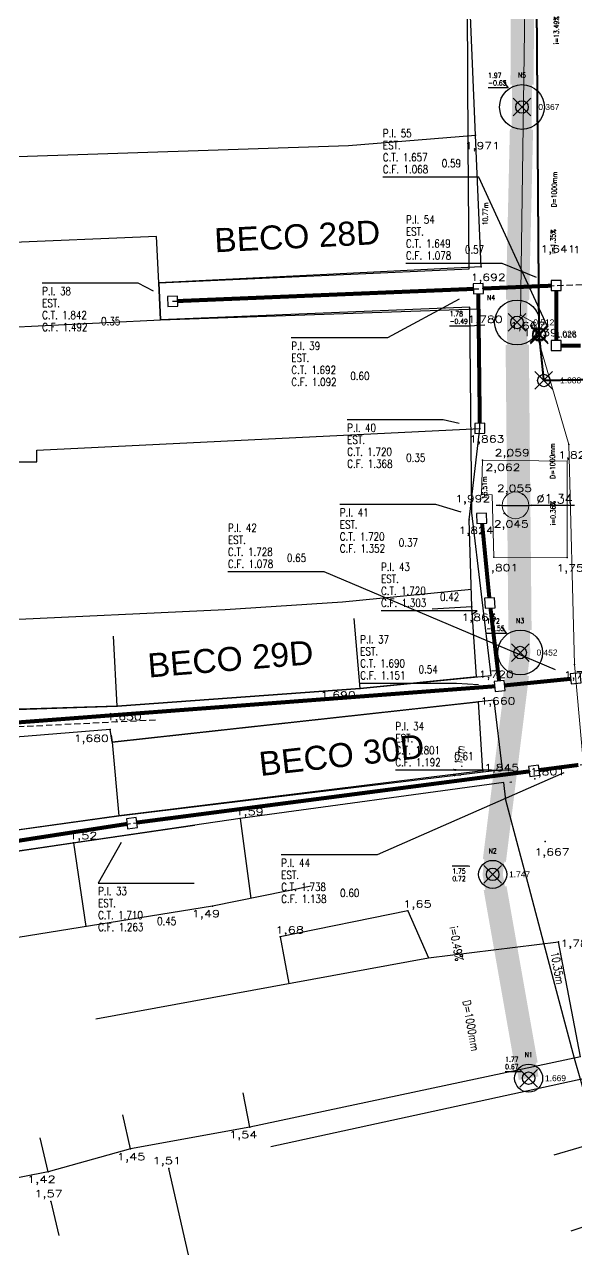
# Model space of a CAD drawing. Extents: x -160 to 364724, y -100 to 7353297.
# Drawn here: x 359249.4 to 359276.9, y 7352373.9 to 7352435.1 of the extents above; entities that cross this region are included whole.
import ezdxf
from ezdxf.enums import TextEntityAlignment as Align

# ---------------------------------------------------------------- set-up
doc = ezdxf.new("R2010")
doc.units = 0
doc.header["$LTSCALE"] = 5
for name, pattern in [('CENTER2', [1.125, 0.75, -0.125, 0.125, -0.125]), ('CONTINUO', [0]), ('DASHDOT2', [12.7, 6.35, -3.175, 0, -3.175]), ('HIDDEN2', [0.1875, 0.125, -0.0625])]:
    doc.linetypes.add(name, pattern=pattern)
for name, color, linetype in [('0-quadras', 6, 'Continuous'), ('LIN - ADUTORA', 2, 'Continuous'), ('LT-COTAS', 7, 'CONTINUO'), ('ortofoto', 7, 'Continuous'), ('P_Eixo', 1, 'CENTER2'), ('PONTOS-AGUA_U', 7, 'Continuous'), ('PONTOS-CAIXAS', 7, 'Continuous'), ('PS_IND_COMPRIMENTO', 7, 'Continuous'), ('PS_IND_DIAMETRO', 7, 'Continuous'), ('PS_IND_INCLINACAO', 7, 'Continuous'), ('PS_PONTOS_IDENTIFICACAO_LIN', 7, 'Continuous'), ('PS_PONTOS_IDENTIFICACAO_TXT', 7, 'Continuous'), ('TUBO_DE_CONCRETO', 2, 'Continuous'), ('TUBO_PVC', 1, 'Continuous'), ('V-NODE', 1, 'Continuous'), ('V-NODE-TEXT', 11, 'Continuous'), ('ZZ-Carimbo Texto', 7, 'Continuous')]:
    doc.layers.add(name, color=color, linetype=linetype)
for name, color, linetype, lineweight in [('LIN - AF', 142, 'Continuous', 5), ('LT-ALINHAMENTO-PREDIAL', 4, 'DASHDOT2', 25), ('LT-BORDA', 1, 'Continuous', 9), ('LT-CAIXA', 2, 'CONTINUO', 9), ('LT-COTA', 1, 'Continuous', 9), ('LT-POÇO', 1, 'Continuous', 9)]:
    doc.layers.add(name, color=color, linetype=linetype, lineweight=lineweight)
doc.styles.add('CARIMBO', font='arial.ttf', dxfattribs={"height": 2})
doc.styles.add('ROMANS', font='ROMANS.shx', dxfattribs={"height": 2})
doc.styles.add('simplex', font='simplex.shx', dxfattribs={"width": 0.8})
doc.styles.get("Standard").update_dxf_attribs({"font": 'arial.ttf'})
doc.styles.add('STYLE1', font='')
doc.styles.get('STYLE1').set_extended_font_data('simplex.shx')
doc.dimstyles.new('RUA  1-250', dxfattribs={"dimtxt": 0.47, "dimasz": 0.15, "dimexe": 0.18, "dimexo": 0.0625, "dimgap": 0.09, "dimtad": 1, "dimzin": 0, "dimdsep": 46, "dimtxsty": 'STYLE1', "dimblk": 'VDDIM_DEFAULT', "dimcen": 0.09, "dimclrd": 1, "dimclre": 1, "dimaunit": 1, "dimadec": 3, "dimazin": 0, "dimtfac": 1, "dimtix": 1, "dimtmove": 0, "dimatfit": 3, "dimfxl": 1, "dimtolj": 1, "dimtzin": 0, "dimarcsym": 0})
picture_1 = doc.add_image_def('image1.tif', size_in_pixel=(14710, 13573))

# ---------------------------------------------------------------- blocks, each defined once
blk = doc.blocks.new('*U151')
at = {"color": 0, "linetype": 'ByBlock', "lineweight": -2, "transparency": 16777216}
for p, q in [((-0.707, -0.707), (0.707, 0.707)), ((-0.707, 0.707), (0.707, -0.707))]:
    blk.add_line(p, q, dxfattribs=at)
blk.add_circle((0, 0), 0.5, dxfattribs=at)
blk = doc.blocks.new('A$C16bf6896')
at = {"layer": 'V-NODE', "xscale": 0.625, "yscale": 0.625, "zscale": 0.625}
for p in [(-14.528, -398.208, -0.717), (-14.777, -408.977, -0.572), (-13.679, -409.547, -0.056), (-13.658, -409.608, -0.058), (-13.44, -411.878, 0.004), (-14.618, -425.483, -0.632), (-15.992, -436.572, 0.663), (-14.196, -446.763, 0.585)]:
    blk.add_blockref('*U151', p, dxfattribs=at)
at = {"layer": 'V-NODE-TEXT', "char_height": 0.3, "attachment_point": 4}
for s, insert in [('0.367', (-13.711, -398.208, -0.717)), ('0.512', (-13.96, -408.977, -0.572)), ('1.028', (-12.862, -409.547, -0.056)), ('1.026', (-12.841, -409.608, -0.058)), ('1.088', (-12.623, -411.878, 0.004)), ('0.452', (-13.801, -425.483, -0.632)), ('1.747', (-15.175, -436.572, 0.663)), ('1.669', (-13.379, -446.763, 0.585))]:
    blk.add_mtext(s, dxfattribs=dict(at, insert=insert))
blk = doc.blocks.new('VDDIM_DEFAULT')
at = {"linetype": 'Continuous'}
blk.add_hatch(color=0, dxfattribs=at).paths.add_polyline_path([(0, 0), (-1, -0.1665), (-1, 0.1665)], flags=0)
at = {"color": 0, "linetype": 'Continuous'}
blk.add_lwpolyline([(0, 0), (-1, -0.1665), (-1, 0.1665), (0, 0)], dxfattribs=at)
blk = doc.blocks.new('*D160')
at = {"layer": 'Defpoints', "color": 0, "transparency": 16777216}
for p in [(359273.238, 7352411.101, 2.05), (359274.574, 7352411.101, 2.05)]:
    blk.add_point(p, dxfattribs=at)
at = {"layer": 'LT-COTA', "color": 1, "lineweight": -2, "transparency": 16777216}
for p, q in [((359273.088, 7352411.101), (359272.938, 7352411.101)), ((359273.238, 7352411.101), (359274.574, 7352411.101)), ((359276.845, 7352411.101), (359274.724, 7352411.101))]:
    blk.add_line(p, q, dxfattribs=at)
at = {"layer": 'LT-COTA', "color": 1, "lineweight": -2, "transparency": 16777216, "xscale": 0.15, "yscale": 0.15, "zscale": 0.15}
blk.add_blockref('VDDIM_DEFAULT', (359273.238, 7352411.101), dxfattribs=at)
at = {"layer": 'LT-COTA', "color": 1, "lineweight": -2, "transparency": 16777216, "xscale": 0.15, "yscale": 0.15, "zscale": 0.15, "rotation": 180}
blk.add_blockref('VDDIM_DEFAULT', (359274.574, 7352411.101), dxfattribs=at)
at = {"layer": 'LT-COTA', "color": 0, "transparency": 16777216, "insert": (359275.859, 7352411.426), "char_height": 0.47, "attachment_point": 5, "style": 'STYLE1'}
blk.add_mtext('\\A1;∅1.34', dxfattribs=at)
blk = doc.blocks.new('*U393', base_point=(550.698, 290.358))
blk.add_circle((550.698, 290.358), 0.14)
blk = doc.blocks.new('*U394', base_point=(550.698, 290.358))
blk.add_circle((550.698, 290.358), 0.14)
blk = doc.blocks.new('*U402', base_point=(359203.107, 7352369.329))
at = {"linetype": 'Continuous'}
blk.add_lwpolyline([(359202.857, 7352369.079), (359203.357, 7352369.079), (359203.357, 7352369.579), (359202.857, 7352369.579)], close=True, dxfattribs=at)
blk = doc.blocks.new('*U403', base_point=(359212.578, 7352360.894))
at = {"linetype": 'Continuous'}
blk.add_lwpolyline([(359212.328, 7352360.644), (359212.828, 7352360.644), (359212.828, 7352361.144), (359212.328, 7352361.144)], close=True, dxfattribs=at)
blk = doc.blocks.new('*U406', base_point=(359260.785, 7352392.368))
at = {"linetype": 'Continuous'}
blk.add_lwpolyline([(359260.535, 7352392.118), (359261.035, 7352392.118), (359261.035, 7352392.618), (359260.535, 7352392.618)], close=True, dxfattribs=at)
blk = doc.blocks.new('*U407', base_point=(359245.917, 7352395.537))
at = {"linetype": 'Continuous'}
blk.add_lwpolyline([(359245.667, 7352395.287), (359246.167, 7352395.287), (359246.167, 7352395.787), (359245.667, 7352395.787)], close=True, dxfattribs=at)
blk = doc.blocks.new('*U408', base_point=(359245.917, 7352395.537))
at = {"linetype": 'Continuous'}
blk.add_lwpolyline([(359245.667, 7352395.287), (359246.167, 7352395.287), (359246.167, 7352395.787), (359245.667, 7352395.787)], close=True, dxfattribs=at)
blk = doc.blocks.new('*U409', base_point=(359252.015, 7352388.229))
at = {"linetype": 'Continuous'}
blk.add_lwpolyline([(359251.765, 7352387.979), (359252.265, 7352387.979), (359252.265, 7352388.479), (359251.765, 7352388.479)], close=True, dxfattribs=at)
blk = doc.blocks.new('*U410', base_point=(359246.071, 7352384.183))
at = {"linetype": 'Continuous'}
blk.add_lwpolyline([(359245.821, 7352383.933), (359246.321, 7352383.933), (359246.321, 7352384.433), (359245.821, 7352384.433)], close=True, dxfattribs=at)
blk = doc.blocks.new('*U411', base_point=(359262.9186, 7352395.8705))
at = {"linetype": 'Continuous'}
blk.add_lwpolyline([(359262.6686, 7352395.6205), (359263.1686, 7352395.6205), (359263.1686, 7352396.1205), (359262.6686, 7352396.1205)], close=True, dxfattribs=at)
blk = doc.blocks.new('*U412', base_point=(359261.898, 7352384.797))
at = {"linetype": 'Continuous'}
blk.add_lwpolyline([(359261.648, 7352384.547), (359262.148, 7352384.547), (359262.148, 7352385.047), (359261.648, 7352385.047)], close=True, dxfattribs=at)
blk = doc.blocks.new('*U422', base_point=(359261.529, 7352403.82))
at = {"linetype": 'Continuous'}
blk.add_lwpolyline([(359261.279, 7352403.57), (359261.779, 7352403.57), (359261.779, 7352404.07), (359261.279, 7352404.07)], close=True, dxfattribs=at)
blk = doc.blocks.new('*U423', base_point=(359268.61, 7352412.821))
at = {"linetype": 'Continuous'}
blk.add_lwpolyline([(359268.36, 7352412.571), (359268.86, 7352412.571), (359268.86, 7352413.071), (359268.36, 7352413.071)], close=True, dxfattribs=at)
blk = doc.blocks.new('SIMB_PONTO')
at = {"color": 0}
blk.add_point((0, 0), dxfattribs=at)
for tag in ['COTA', 'PONTO', 'DESC']:
    blk.add_attdef(tag, (0, 0), '', height=1)
blk = doc.blocks.new('*U673', base_point=(550.6981, 290.3575))
blk.add_circle((550.6981, 290.3575), 0.14)
blk = doc.blocks.new('*U674', base_point=(550.6981, 290.3575))
blk.add_circle((550.6981, 290.3575), 0.14)
blk = doc.blocks.new('*U675', base_point=(550.6981, 290.3575))
blk.add_circle((550.6981, 290.3575), 0.14)

msp = doc.modelspace()

# ---------------------------------------------------------------- linework, layer by layer
at = {"layer": 'LIN - ADUTORA', "const_width": 1}
msp.add_lwpolyline([(359274.561, 7352382.46), (359272.765, 7352392.651), (359274.139, 7352403.74), (359273.98, 7352420.246), (359274.229, 7352431.015), (359274.27, 7352441.506), (359274.294, 7352451.051), (359274.103, 7352464.828), (359273.965, 7352480.945), (359274.102, 7352492.707), (359273.688, 7352509.569), (359273.849, 7352525.805), (359273.754, 7352541.797)], dxfattribs=at)
at = {"layer": 'LIN - AF', "const_width": 0.1, "flags": 128}
msp.add_lwpolyline([(359293.398, 7352357.593), (359289.832, 7352364.823), (359288.007, 7352369.095), (359283.906, 7352381.383), (359281.553, 7352389.751), (359281.011, 7352394.252), (359281.01, 7352404.386), (359280.233, 7352417.472), (359277.444, 7352417.381), (359275.317, 7352417.345), (359275.078, 7352419.676), (359274.936, 7352439.766), (359275.234, 7352449.178), (359274.759, 7352464.424), (359274.845, 7352470.171), (359274.46, 7352491.84), (359274.542, 7352509.856), (359274.412, 7352526.041), (359274.715, 7352531.296), (359274.493, 7352542.923)], dxfattribs=at)
at = {"layer": 'LT-ALINHAMENTO-PREDIAL', "color": 8, "ltscale": 3, "flags": 128}
msp.add_lwpolyline([(359208.949, 7352435.995), (359208.881, 7352428.001), (359222.553, 7352427.954), (359247.303, 7352428.486), (359265.558, 7352429.095), (359271.901, 7352429.608)], dxfattribs=at)
at = {"layer": 'LT-ALINHAMENTO-PREDIAL', "color": 8, "flags": 128}
for points, elevation in [([(359272.191, 7352423.03), (359271.901, 7352429.608), (359271.638, 7352435.952)], 1.692), ([(359271.588, 7352410.38), (359272.125, 7352414.95), (359272.035, 7352420.933)], 1.72), ([(359271.953, 7352402.523), (359271.732, 7352406.035), (359271.588, 7352410.38)], 1.72), ([(359271.732, 7352406.035), (359269.736, 7352405.908)], 1.72), ([(359272.28, 7352397.826), (359272.061, 7352401.274)], 1.845), ([(359277.158, 7352383.521), (359276.058, 7352389.271)], 1.783), ([(359278.349, 7352379.366), (359275.825, 7352378.614)], 1.712), ([(359279.609, 7352375.8), (359276.662, 7352374.813)], 1.712)]:
    msp.add_lwpolyline(points, dxfattribs=dict(at, elevation=elevation))
at = {"layer": 'LT-ALINHAMENTO-PREDIAL', "color": 8, "ltscale": 3, "flags": 128}
for points, elevation in [([(359256.089, 7352422.227), (359255.973, 7352424.55), (359229.524, 7352423.417), (359229.535, 7352419.074), (359256.181, 7352420.369)], 1.692), ([(359272.191, 7352423.03), (359256.089, 7352422.227), (359256.181, 7352420.369), (359272.035, 7352420.933)], 1.692), ([(359221.496, 7352408.836), (359221.22, 7352412.36), (359236.755, 7352413.276), (359250, 7352413.276), (359250, 7352413.866), (359272.125, 7352414.95)], 1.72), ([(359271.704, 7352406.886), (359265.27, 7352406.252), (359259.412, 7352405.879), (359241.157, 7352405.023), (359228.547, 7352404.596), (359214.508, 7352404.289), (359213.762, 7352408.824), (359229.231, 7352408.848), (359244.054, 7352409.339), (359257.923, 7352409.799), (359271.588, 7352410.38)], 1.72)]:
    msp.add_lwpolyline(points, dxfattribs=dict(at, elevation=elevation))
at = {"layer": 'LT-ALINHAMENTO-PREDIAL', "color": 8, "flags": 128}
for points in [[(359266.15, 7352401.951), (359265.841, 7352405.437)], [(359254.011, 7352401.065), (359253.827, 7352404.56)], [(359271.953, 7352402.523), (359266.15, 7352401.951), (359254.011, 7352401.065), (359247.969, 7352400.869), (359240.168, 7352400.456), (359239.46, 7352399.464), (359232.089, 7352398.703), (359232.18, 7352397.501), (359241.556, 7352398.907), (359253.662, 7352399.894), (359253.764, 7352399.26), (359272.061, 7352401.274)], [(359253.764, 7352399.26), (359254.093, 7352395.576)], [(359272.28, 7352397.826), (359254.093, 7352395.576), (359241.816, 7352393.872), (359232.49, 7352392.661), (359232.526, 7352392.098), (359220.468, 7352390.419), (359218.546, 7352390.164), (359218.625, 7352389.33), (359220.406, 7352389.351), (359226.734, 7352390.282), (359241.487, 7352392.572), (359246.422, 7352393.434), (359251.84, 7352394.226), (359260.149, 7352395.439), (359274.731, 7352397.417), (359275.257, 7352394.399), (359258.781, 7352391.061), (359228.58, 7352386.195), (359228.736, 7352385.339), (359246.604, 7352387.774), (359247.415, 7352384.411), (359269.563, 7352388.471), (359276.058, 7352389.271)], [(359260.149, 7352395.439), (359260.69, 7352391.448)], [(359251.84, 7352394.226), (359252.451, 7352390.041)], [(359268.53, 7352390.825), (359262.153, 7352389.521)], [(359268.53, 7352390.825), (359269.563, 7352388.471)], [(359262.153, 7352389.521), (359262.58, 7352387.191)], [(359277.158, 7352383.521), (359260.643, 7352380.018), (359254.683, 7352378.924), (359250.565, 7352377.783), (359241.377, 7352375.934), (359238.91, 7352375.539), (359239.277, 7352374.037), (359240.739, 7352374.334), (359250.694, 7352376.292), (359256.596, 7352377.942), (359277.361, 7352382.468)], [(359260.643, 7352380.018), (359260.3, 7352381.734)], [(359254.683, 7352378.924), (359254.291, 7352380.629)], [(359250.565, 7352377.783), (359250.159, 7352379.485)], [(359258.896, 7352367.864), (359256.596, 7352377.942)], [(359250.694, 7352376.292), (359251.099, 7352374.589)]]:
    msp.add_lwpolyline(points, dxfattribs=at)
at = {"layer": 'LT-BORDA', "elevation": 1.964, "flags": 128}
msp.add_lwpolyline([(359273.89, 7352568.26), (359274.32, 7352510.876), (359274.399, 7352495.413), (359274.228, 7352470.418), (359274.509, 7352468.517), (359274.567, 7352450.223), (359274.162, 7352420.617), (359274.79, 7352420.254), (359276.565, 7352414.148), (359276.843, 7352403.141), (359278.301, 7352386.995), (359281.545, 7352373.652), (359288.227, 7352358.886), (359289.317, 7352358.112), (359293.9, 7352348.467)], dxfattribs=at)
at = {"layer": 'LT-CAIXA', "elevation": 1.758, "flags": 128}
msp.add_lwpolyline([(359276.479, 7352408.498), (359272.817, 7352408.507), (359272.744, 7352411.633), (359272.211, 7352411.65), (359272.26, 7352413.365), (359276.481, 7352413.315), (359276.479, 7352408.498)], dxfattribs=at)
at = {"layer": 'LT-POÇO'}
msp.add_circle((359273.906, 7352411.101, 2.05), 0.668, dxfattribs=at)
msp.add_circle((359273.906, 7352411.101, 2.05), 0.668, dxfattribs=at)
at = {"layer": 'P_Eixo', "color": 1, "linetype": 'HIDDEN2', "ltscale": 0.5}
for p, q in [((359256.782, 7352421.304), (359277.604, 7352422.161)), ((359241.096, 7352399.644), (359255.919, 7352400.379)), ((359232.584, 7352391.65), (359254.364, 7352395.149))]:
    msp.add_line(p, q, dxfattribs=at)
at = {"layer": 'PS_PONTOS_IDENTIFICACAO_LIN', "linetype": 'Continuous'}
for points in [[(359273.279, 7352432.327), (359273.538, 7352431.97), (359272.538, 7352431.97)], [(359274.948, 7352422.493), (359273.234, 7352423.187), (359268.434, 7352423.187)], [(359255.819, 7352421.814), (359255.066, 7352422.213), (359250.266, 7352422.213)], [(359271.098, 7352421.417), (359267.509, 7352419.468), (359262.709, 7352419.468)], [(359272.366, 7352420.114), (359271.613, 7352420.053), (359270.613, 7352420.053)], [(359271.096, 7352415.192), (359270.3, 7352415.379), (359265.5, 7352415.379)], [(359271.193, 7352410.76), (359269.93, 7352411.14), (359265.13, 7352411.14)], [(359271.701, 7352405.644), (359271.988, 7352405.823), (359267.188, 7352405.823)], [(359273.189, 7352405.052), (359273.448, 7352404.695), (359272.448, 7352404.695)], [(359272.063, 7352402.135), (359270.95, 7352402.201), (359266.15, 7352402.201)], [(359254.205, 7352394.242), (359253.06, 7352392.214), (359257.86, 7352392.214)], [(359271.629, 7352393.037), (359271.55, 7352393.063), (359270.75, 7352393.063)], [(359274.185, 7352382.79), (359274.191, 7352382.785), (359273.391, 7352382.785)]]:
    msp.add_lwpolyline(points, dxfattribs=at)
at = {"layer": 'TUBO_DE_CONCRETO', "const_width": 1.16}
for points in [[(359274.233, 7352432.135), (359274.266, 7352440.386)], [(359274.006, 7352421.365), (359274.203, 7352429.896)], [(359274.128, 7352404.86), (359273.991, 7352419.126)], [(359272.851, 7352393.345), (359274.001, 7352402.63)], [(359274.44, 7352383.149), (359272.886, 7352391.962)]]:
    msp.add_lwpolyline(points, dxfattribs=at)
at = {"layer": 'TUBO_PVC', "const_width": 0.2}
for points in [[(359257.032, 7352421.314), (359271.796, 7352421.922)], [(359272.122, 7352415.2), (359272.048, 7352421.682)], [(359272.295, 7352421.942), (359275.69, 7352422.082)], [(359275.94, 7352421.842), (359275.94, 7352419.342)], [(359276.19, 7352419.092), (359277.155, 7352419.092)], [(359272.235, 7352410.204), (359272.6, 7352406.468)], [(359272.654, 7352405.969), (359273.085, 7352402.322)], [(359273.363, 7352402.098), (359276.656, 7352402.428)], [(359275.086, 7352397.864), (359277.045, 7352398.121)], [(359219.218, 7352389.701), (359254.504, 7352395.173)]]:
    msp.add_lwpolyline(points, dxfattribs=at)

# ---------------------------------------------------------------- block references
at = {"layer": 'LT-COTAS'}
ref = msp.add_blockref('SIMB_PONTO', (359271.901, 7352429.608, 1.971), dxfattribs=at)
ref.add_attrib('COTA', '1,971', dxfattribs={"layer": '0', "color": 8, "height": 0.35, "style": 'simplex', "width": 1.478873, "flags": 8}).set_placement((359271.376, 7352428.908), (359273.126, 7352428.908), align=Align.FIT)
for p in [(359271.901, 7352429.608, 1.971), (359275.675, 7352424.439, 1.641), (359272.191, 7352423.03, 1.692), (359272.035, 7352420.933, 1.78), (359274.162, 7352420.617, 1.667), (359274.79, 7352420.254, 1.639), (359272.125, 7352414.95, 1.863), (359276.565, 7352414.148, 1.82), (359272.26, 7352413.365, 2.062), (359273.53, 7352413.539, 2.059), (359272.211, 7352411.65, 1.992), (359274.26, 7352411.668, 2.055), (359273.345, 7352410.694, 2.045), (359271.588, 7352410.38, 1.824), (359272.817, 7352408.507, 1.801), (359276.479, 7352408.498, 1.758), (359271.732, 7352406.035, 1.863), (359276.843, 7352403.141, 1.728), (359271.953, 7352402.523, 1.72), (359266.15, 7352401.951), (359254.011, 7352401.065), (359272.061, 7352401.274, 1.66), (359253.662, 7352399.894), (359272.28, 7352397.826, 1.845), (359274.865, 7352397.427, 1.801), (359260.149, 7352395.439), (359251.84, 7352394.226), (359275.381, 7352394.299, 1.667), (359258.781, 7352391.061), (359268.53, 7352390.825), (359262.153, 7352389.521), (359276.058, 7352389.271, 1.78), (359260.643, 7352380.018), (359254.683, 7352378.924), (359250.565, 7352377.783), (359256.596, 7352377.942), (359250.694, 7352376.292)]:
    msp.add_blockref('SIMB_PONTO', p, dxfattribs=at)
ref = msp.add_blockref('SIMB_PONTO', (359275.675, 7352424.439, 1.641), dxfattribs=at)
ref.add_attrib('COTA', '1,641', dxfattribs={"layer": '0', "color": 8, "height": 0.35, "style": 'simplex', "width": 1.478873, "flags": 8}).set_placement((359275.15, 7352423.739), (359276.9, 7352423.739), align=Align.FIT)
ref = msp.add_blockref('SIMB_PONTO', (359277.298, 7352424.413, 1.681), dxfattribs=at)
ref.add_attrib('COTA', '1,681', dxfattribs={"layer": '0', "color": 8, "height": 0.35, "style": 'simplex', "width": 1.478873, "flags": 8}).set_placement((359276.773, 7352423.713), (359278.523, 7352423.713), align=Align.FIT)
ref = msp.add_blockref('SIMB_PONTO', (359272.191, 7352423.03, 1.692), dxfattribs=at)
ref.add_attrib('COTA', '1,692', dxfattribs={"layer": '0', "color": 8, "height": 0.35, "style": 'simplex', "width": 1.3125, "flags": 8}).set_placement((359271.666, 7352422.33), (359273.416, 7352422.33), align=Align.FIT)
ref = msp.add_blockref('SIMB_PONTO', (359272.035, 7352420.933, 1.78), dxfattribs=at)
ref.add_attrib('COTA', '1,780', dxfattribs={"layer": '0', "color": 8, "height": 0.35, "style": 'simplex', "width": 1.3125, "flags": 8}).set_placement((359271.51, 7352420.233), (359273.26, 7352420.233), align=Align.FIT)
ref = msp.add_blockref('SIMB_PONTO', (359274.162, 7352420.617, 1.667), dxfattribs=at)
ref.add_attrib('COTA', '1,667', dxfattribs={"layer": '0', "color": 8, "height": 0.35, "style": 'simplex', "width": 1.3125, "flags": 8}).set_placement((359273.637, 7352419.917), (359275.387, 7352419.917), align=Align.FIT)
ref = msp.add_blockref('SIMB_PONTO', (359274.79, 7352420.254, 1.639), dxfattribs=at)
ref.add_attrib('COTA', '1,639', dxfattribs={"layer": '0', "color": 8, "height": 0.35, "style": 'simplex', "width": 1.329114, "flags": 8}).set_placement((359274.265, 7352419.554), (359276.015, 7352419.554), align=Align.FIT)
ref = msp.add_blockref('SIMB_PONTO', (359272.125, 7352414.95, 1.863), dxfattribs=at)
ref.add_attrib('COTA', '1,863', dxfattribs={"layer": '0', "color": 8, "height": 0.35, "style": 'simplex', "width": 1.3125, "flags": 8}).set_placement((359271.6, 7352414.25), (359273.35, 7352414.25), align=Align.FIT)
ref = msp.add_blockref('SIMB_PONTO', (359273.53, 7352413.539, 2.059), dxfattribs=at)
ref.add_attrib('COTA', '2,059', dxfattribs={"layer": '0', "color": 8, "height": 0.35, "style": 'simplex', "width": 1.26506, "flags": 8}).set_placement((359272.868, 7352413.565), (359274.618, 7352413.565), align=Align.FIT)
ref = msp.add_blockref('SIMB_PONTO', (359276.565, 7352414.148, 1.82), dxfattribs=at)
ref.add_attrib('COTA', '1,820', dxfattribs={"layer": '0', "color": 8, "height": 0.35, "style": 'simplex', "width": 1.3125, "flags": 8}).set_placement((359276.04, 7352413.448), (359277.79, 7352413.448), align=Align.FIT)
ref = msp.add_blockref('SIMB_PONTO', (359272.26, 7352413.365, 2.062), dxfattribs=at)
ref.add_attrib('COTA', '2,062', dxfattribs={"layer": '0', "color": 8, "height": 0.35, "style": 'simplex', "width": 1.25, "flags": 8}).set_placement((359272.404, 7352412.829, 1.758), (359274.154, 7352412.829, 1.758), align=Align.FIT)
ref = msp.add_blockref('SIMB_PONTO', (359274.26, 7352411.668, 2.055), dxfattribs=at)
ref.add_attrib('COTA', '2,055', dxfattribs={"layer": '0', "color": 8, "height": 0.35, "style": 'simplex', "width": 1.25, "flags": 8}).set_placement((359272.978, 7352411.769), (359274.728, 7352411.769), align=Align.FIT)
ref = msp.add_blockref('SIMB_PONTO', (359272.211, 7352411.65, 1.992), dxfattribs=at)
ref.add_attrib('COTA', '1,992', dxfattribs={"layer": '0', "color": 8, "height": 0.35, "style": 'simplex', "width": 1.3125, "flags": 8}).set_placement((359270.896, 7352411.256), (359272.646, 7352411.256), align=Align.FIT)
ref = msp.add_blockref('SIMB_PONTO', (359273.345, 7352410.694, 2.045), dxfattribs=at)
ref.add_attrib('COTA', '2,045', dxfattribs={"layer": '0', "color": 8, "height": 0.35, "style": 'simplex', "width": 1.25, "flags": 8}).set_placement((359272.82, 7352409.994), (359274.57, 7352409.994), align=Align.FIT)
ref = msp.add_blockref('SIMB_PONTO', (359271.588, 7352410.38, 1.824), dxfattribs=at)
ref.add_attrib('COTA', '1,824', dxfattribs={"layer": '0', "color": 8, "height": 0.35, "style": 'simplex', "width": 1.296296, "flags": 8}).set_placement((359271.063, 7352409.68), (359272.813, 7352409.68), align=Align.FIT)
ref = msp.add_blockref('SIMB_PONTO', (359272.817, 7352408.507, 1.801), dxfattribs=at)
ref.add_attrib('COTA', '1,801', dxfattribs={"layer": '0', "color": 8, "height": 0.35, "style": 'simplex', "width": 1.478873, "flags": 8}).set_placement((359272.292, 7352407.807), (359274.042, 7352407.807), align=Align.FIT)
ref = msp.add_blockref('SIMB_PONTO', (359276.479, 7352408.498, 1.758), dxfattribs=at)
ref.add_attrib('COTA', '1,758', dxfattribs={"layer": '0', "color": 8, "height": 0.35, "style": 'simplex', "width": 1.3125, "flags": 8}).set_placement((359275.954, 7352407.798), (359277.704, 7352407.798), align=Align.FIT)
ref = msp.add_blockref('SIMB_PONTO', (359271.732, 7352406.035, 1.863), dxfattribs=at)
ref.add_attrib('COTA', '1,863', dxfattribs={"layer": '0', "color": 8, "height": 0.35, "style": 'simplex', "width": 1.3125, "flags": 8}).set_placement((359271.207, 7352405.335), (359272.957, 7352405.335), align=Align.FIT)
ref = msp.add_blockref('SIMB_PONTO', (359271.953, 7352402.523, 1.72), dxfattribs=at)
ref.add_attrib('COTA', '1,720', dxfattribs={"layer": '0', "color": 8, "height": 0.35, "style": 'simplex', "width": 1.3125, "flags": 8}).set_placement((359272.067, 7352402.481), (359273.817, 7352402.481), align=Align.FIT)
ref = msp.add_blockref('SIMB_PONTO', (359276.843, 7352403.141, 1.728), dxfattribs=at)
ref.add_attrib('COTA', '1,728', dxfattribs={"layer": '0', "color": 8, "height": 0.35, "style": 'simplex', "width": 1.3125, "flags": 8}).set_placement((359276.318, 7352402.441), (359278.068, 7352402.441), align=Align.FIT)
ref = msp.add_blockref('SIMB_PONTO', (359272.061, 7352401.274, 1.66), dxfattribs=at)
ref.add_attrib('COTA', '1,660', dxfattribs={"layer": '0', "color": 8, "height": 0.35, "style": 'simplex', "width": 1.3125, "flags": 8}).set_placement((359272.15, 7352401.149), (359273.9, 7352401.149), align=Align.FIT)
ref = msp.add_blockref('SIMB_PONTO', (359254.011, 7352401.065), dxfattribs=at)
ref.add_attrib('COTA', '1,650', dxfattribs={"layer": '0', "color": 8, "height": 0.35, "style": 'simplex', "width": 1.3125, "flags": 8}).set_placement((359253.486, 7352400.365, -1.728), (359255.236, 7352400.365, -1.728), align=Align.FIT)
ref = msp.add_blockref('SIMB_PONTO', (359253.662, 7352399.894), dxfattribs=at)
ref.add_attrib('COTA', '1,680', dxfattribs={"layer": '0', "color": 8, "height": 0.35, "style": 'simplex', "width": 1.3125, "flags": 8}).set_placement((359251.844, 7352399.275, -1.728), (359253.594, 7352399.275, -1.728), align=Align.FIT)
ref = msp.add_blockref('SIMB_PONTO', (359272.28, 7352397.826, 1.845), dxfattribs=at)
ref.add_attrib('COTA', '1,845', dxfattribs={"layer": '0', "color": 8, "height": 0.35, "style": 'simplex', "width": 1.3125, "flags": 8}).set_placement((359272.336, 7352397.81), (359274.086, 7352397.81), align=Align.FIT)
ref = msp.add_blockref('SIMB_PONTO', (359274.865, 7352397.427, 1.801), dxfattribs=at)
ref.add_attrib('COTA', '1,801', dxfattribs={"layer": '0', "color": 8, "height": 0.35, "style": 'simplex', "width": 1.478873, "flags": 8}).set_placement((359274.629, 7352397.605), (359276.379, 7352397.605), align=Align.FIT)
ref = msp.add_blockref('SIMB_PONTO', (359260.149, 7352395.439), dxfattribs=at)
ref.add_attrib('COTA', '1,59 ', dxfattribs={"layer": '0', "color": 8, "height": 0.35, "style": 'simplex', "width": 1.235294, "flags": 8}).set_placement((359259.913, 7352395.617, -1.801), (359261.663, 7352395.617, -1.801), align=Align.FIT)
ref = msp.add_blockref('SIMB_PONTO', (359251.84, 7352394.226), dxfattribs=at)
ref.add_attrib('COTA', '1,52 ', dxfattribs={"layer": '0', "color": 8, "height": 0.35, "style": 'simplex', "width": 1.235294, "flags": 8}).set_placement((359251.604, 7352394.404, -1.801), (359253.354, 7352394.404, -1.801), align=Align.FIT)
ref = msp.add_blockref('SIMB_PONTO', (359275.381, 7352394.299, 1.667), dxfattribs=at)
ref.add_attrib('COTA', '1,667', dxfattribs={"layer": '0', "color": 8, "height": 0.35, "style": 'simplex', "width": 1.3125, "flags": 8}).set_placement((359274.856, 7352393.599), (359276.606, 7352393.599), align=Align.FIT)
ref = msp.add_blockref('SIMB_PONTO', (359268.53, 7352390.825), dxfattribs=at)
ref.add_attrib('COTA', '1,65 ', dxfattribs={"layer": '0', "color": 8, "height": 0.35, "style": 'simplex', "width": 1.235294, "flags": 8}).set_placement((359268.294, 7352391.003, -1.801), (359270.044, 7352391.003, -1.801), align=Align.FIT)
ref = msp.add_blockref('SIMB_PONTO', (359258.781, 7352391.061), dxfattribs=at)
ref.add_attrib('COTA', '1,49 ', dxfattribs={"layer": '0', "color": 8, "height": 0.35, "style": 'simplex', "width": 1.235294, "flags": 8}).set_placement((359257.731, 7352390.51, 1.69), (359259.481, 7352390.51, 1.69), align=Align.FIT)
ref = msp.add_blockref('SIMB_PONTO', (359262.153, 7352389.521), dxfattribs=at)
ref.add_attrib('COTA', '1,68 ', dxfattribs={"layer": '0', "color": 8, "height": 0.35, "style": 'simplex', "width": 1.235294, "flags": 8}).set_placement((359261.917, 7352389.699, -1.801), (359263.667, 7352389.699, -1.801), align=Align.FIT)
ref = msp.add_blockref('SIMB_PONTO', (359276.058, 7352389.271, 1.78), dxfattribs=at)
ref.add_attrib('COTA', '1,780', dxfattribs={"layer": '0', "color": 8, "height": 0.35, "style": 'simplex', "width": 1.3125, "flags": 8}).set_placement((359276.155, 7352389.035), (359277.905, 7352389.035), align=Align.FIT)
ref = msp.add_blockref('SIMB_PONTO', (359260.643, 7352380.018), dxfattribs=at)
ref.add_attrib('COTA', '1,54 ', dxfattribs={"layer": '0', "color": 8, "height": 0.35, "style": 'simplex', "width": 1.235294, "flags": 8}).set_placement((359259.593, 7352379.467, 1.69), (359261.343, 7352379.467, 1.69), align=Align.FIT)
ref = msp.add_blockref('SIMB_PONTO', (359254.683, 7352378.924), dxfattribs=at)
ref.add_attrib('COTA', '1,45 ', dxfattribs={"layer": '0', "color": 8, "height": 0.35, "style": 'simplex', "width": 1.235294, "flags": 8}).set_placement((359253.995, 7352378.357, 1.69), (359255.745, 7352378.357, 1.69), align=Align.FIT)
ref = msp.add_blockref('SIMB_PONTO', (359256.596, 7352377.942), dxfattribs=at)
ref.add_attrib('COTA', '1,51 ', dxfattribs={"layer": '0', "color": 8, "height": 0.35, "style": 'simplex', "width": 1.296296, "flags": 8}).set_placement((359255.778, 7352378.168), (359257.528, 7352378.168), align=Align.FIT)
ref = msp.add_blockref('SIMB_PONTO', (359250.565, 7352377.783), dxfattribs=at)
ref.add_attrib('COTA', '1,42 ', dxfattribs={"layer": '0', "color": 8, "height": 0.35, "style": 'simplex', "width": 1.235294, "flags": 8}).set_placement((359249.515, 7352377.232, 1.69), (359251.265, 7352377.232, 1.69), align=Align.FIT)
ref = msp.add_blockref('SIMB_PONTO', (359250.694, 7352376.292), dxfattribs=at)
ref.add_attrib('COTA', '1,57 ', dxfattribs={"layer": '0', "color": 8, "height": 0.35, "style": 'simplex', "width": 1.235294, "flags": 8}).set_placement((359249.876, 7352376.519), (359251.626, 7352376.519), align=Align.FIT)
at = {"layer": 'PONTOS-AGUA_U'}
for name, p, xscale, yscale, zscale in [('*U675', (359274.229, 7352431.015), 8, 8, 8), ('*U674', (359273.98, 7352420.246), 8, 8, 8), ('*U673', (359274.139, 7352403.74), 8, 8, 8), ('*U394', (359272.765, 7352392.651), 5, 5, 5), ('*U393', (359274.561, 7352382.46), 5, 5, 5)]:
    msp.add_blockref(name, p, dxfattribs=dict(at, xscale=xscale, yscale=yscale, zscale=zscale))
at = {"layer": 'PONTOS-CAIXAS'}
for name, p in [('*U422', (359275.94, 7352422.092)), ('*U423', (359275.94, 7352419.092))]:
    msp.add_blockref(name, p, dxfattribs=at)
for name, p, rotation in [('*U408', (359272.046, 7352421.932), 2.356787717312325), ('*U407', (359256.782, 7352421.304), 2.356787711638278), ('*U409', (359272.125, 7352414.95), 0.6803823999125309), ('*U410', (359272.211, 7352410.454), 1.337758107283516), ('*U411', (359272.624, 7352406.218), 2.524256304793318), ('*U412', (359276.905, 7352402.453), 6.011908847981853), ('*U406', (359273.114, 7352402.073), 5.64605956711389), ('*U403', (359274.839, 7352397.832), 7.466196576406047), ('*U402', (359254.751, 7352395.211), 7.361034399149651)]:
    msp.add_blockref(name, p, dxfattribs=dict(at, rotation=rotation))
at = {"layer": 'V-NODE-TEXT'}
msp.add_blockref('A$C16bf6896', (359288.757, 7352829.223, 1.084), dxfattribs=at)

# ---------------------------------------------------------------- texts
at = {"layer": 'PS_IND_COMPRIMENTO', "style": 'ROMANS', "width": 0.8}
for s, height, rotation, p in [('10.77m', 0.25, 88.67545, (359272.4, 7352425.67)), ('16.51m', 0.25, 90.55191, (359272.355, 7352411.977)), ('11.17m', 0.4, 82.93668, (359271.064, 7352398.28)), ('10.35m', 0.4, 279.99483, (359276.007, 7352387.969)), ('10.35m', 0.4, 279.99483, (359276.007, 7352387.969))]:
    msp.add_text(s, height=height, rotation=rotation, dxfattribs=at).set_placement(p, align=Align.MIDDLE_CENTER)
at = {"layer": 'PS_IND_DIAMETRO', "style": 'ROMANS', "width": 0.8}
for height, rotation, p in [(0.25, 88.67545, (359275.839, 7352426.891)), (0.25, 90.55191, (359275.752, 7352413.309)), (0.4, 279.99483, (359271.68, 7352385.094))]:
    msp.add_text('D=1000mm', height=height, rotation=rotation, dxfattribs=at).set_placement(p, align=Align.MIDDLE_CENTER)
at = {"layer": 'PS_IND_INCLINACAO', "style": 'ROMANS', "width": 0.8}
for s, height, rotation, p in [('i=13.49%', 0.25, 89.77608, (359275.949, 7352434.854)), ('i=1.35%', 0.25, 88.67545, (359275.779, 7352424.291)), ('i=0.36%', 0.25, 90.55191, (359275.777, 7352410.709)), ('i=0.49%', 0.4, 279.99483, (359270.958, 7352389.191))]:
    msp.add_text(s, height=height, rotation=rotation, dxfattribs=at).set_placement(p, align=Align.MIDDLE_CENTER)
at = {"layer": 'PS_PONTOS_IDENTIFICACAO_TXT', "style": 'ROMANS', "width": 0.8}
for s, p in [('N5', (359274.229, 7352432.485)), ('N4', (359272.689, 7352421.366)), ('N3', (359274.139, 7352405.21)), ('N2', (359272.765, 7352393.701)), ('N1', (359274.561, 7352383.51))]:
    msp.add_text(s, height=0.25, dxfattribs=at).set_placement(p, align=Align.CENTER)
for s, height, p in [('-0.63', 0.25, (359272.538, 7352432.095)), ('1.97', 0.25, (359272.538, 7352432.47)), ('P.I. 55', 0.4, (359267.28, 7352429.501)), ('EST. ', 0.4, (359267.28, 7352428.901)), ('C.T. 1.657', 0.4, (359267.28, 7352428.301)), ('C.F. 1.068', 0.4, (359267.28, 7352427.701)), ('0.59', 0.4, (359270.225, 7352428.001)), ('P.I. 54', 0.4, (359268.434, 7352425.187)), ('EST. ', 0.4, (359268.434, 7352424.587)), ('C.T. 1.649', 0.4, (359268.434, 7352423.987)), ('C.F. 1.078', 0.4, (359268.434, 7352423.387)), ('0.57', 0.4, (359271.378, 7352423.687)), ('P.I. 38', 0.4, (359250.266, 7352421.613)), ('EST. ', 0.4, (359250.266, 7352421.013)), ('C.T. 1.842', 0.4, (359250.266, 7352420.413)), ('0.35', 0.4, (359253.21, 7352420.113)), ('1.78', 0.25, (359270.613, 7352420.553)), ('C.F. 1.492', 0.4, (359250.266, 7352419.813)), ('-0.49', 0.25, (359270.613, 7352420.178)), ('P.I. 39', 0.4, (359262.709, 7352418.868)), ('EST. ', 0.4, (359262.709, 7352418.268)), ('C.T. 1.692', 0.4, (359262.709, 7352417.668)), ('C.F. 1.092', 0.4, (359262.709, 7352417.068)), ('0.60', 0.4, (359265.654, 7352417.368)), ('P.I. 40', 0.4, (359265.5, 7352414.779)), ('EST. ', 0.4, (359265.5, 7352414.179)), ('C.T. 1.720', 0.4, (359265.5, 7352413.579)), ('C.F. 1.368', 0.4, (359265.5, 7352412.979)), ('0.35', 0.4, (359268.445, 7352413.279)), ('P.I. 41', 0.4, (359265.13, 7352410.54)), ('P.I. 42', 0.4, (359259.545, 7352409.773)), ('EST. ', 0.4, (359265.13, 7352409.94)), ('EST. ', 0.4, (359259.545, 7352409.173)), ('C.T. 1.720', 0.4, (359265.13, 7352409.34)), ('C.T. 1.728', 0.4, (359259.545, 7352408.573)), ('C.F. 1.352', 0.4, (359265.13, 7352408.74)), ('0.37', 0.4, (359268.075, 7352409.04)), ('C.F. 1.078', 0.4, (359259.545, 7352407.973)), ('0.65', 0.4, (359262.489, 7352408.273)), ('P.I. 43', 0.4, (359267.188, 7352407.823)), ('EST. ', 0.4, (359267.188, 7352407.223)), ('C.T. 1.720', 0.4, (359267.188, 7352406.623)), ('C.F. 1.303', 0.4, (359267.188, 7352406.023)), ('0.42', 0.4, (359270.133, 7352406.323)), ('1.72', 0.25, (359272.448, 7352405.195)), ('P.I. 37', 0.4, (359266.15, 7352404.201)), ('-0.55', 0.25, (359272.448, 7352404.82)), ('EST. ', 0.4, (359266.15, 7352403.601)), ('C.T. 1.690', 0.4, (359266.15, 7352403.001)), ('C.F. 1.151', 0.4, (359266.15, 7352402.401)), ('0.54', 0.4, (359269.064, 7352402.701)), ('0.61', 0.4, (359270.85, 7352398.355)), ('P.I. 44', 0.4, (359262.203, 7352393.022)), ('1.75', 0.25, (359270.75, 7352392.688)), ('EST. ', 0.4, (359262.203, 7352392.422)), ('0.72', 0.25, (359270.75, 7352392.313)), ('P.I. 33', 0.4, (359253.06, 7352391.614)), ('C.T. 1.738', 0.4, (359262.203, 7352391.822)), ('0.60', 0.4, (359265.147, 7352391.522)), ('EST. ', 0.4, (359253.06, 7352391.014)), ('C.F. 1.138', 0.4, (359262.203, 7352391.222)), ('C.T. 1.710', 0.4, (359253.06, 7352390.414)), ('0.45', 0.4, (359256.005, 7352390.114)), ('C.F. 1.263', 0.4, (359253.06, 7352389.814)), ('0.67', 0.25, (359273.391, 7352382.91)), ('1.77', 0.25, (359273.391, 7352383.285))]:
    msp.add_text(s, height=height, dxfattribs=at).set_placement(p)

# ---------------------------------------------------------------- dimensions: what is measured, and where the dimension line sits
at = {"layer": 'LT-COTA'}
dim = msp.add_diameter_dim_2p(p1=(359273.238, 7352411.101, 2.05), p2=(359274.574, 7352411.101, 2.05), dimstyle='RUA  1-250', dxfattribs=at)
dim.commit()
dim.dimension.update_dxf_attribs({"geometry": '*D160', "text_midpoint": (359275.859, 7352411.426)})

# ---------------------------------------------------------------- next in the draw order: wipeouts: each hides what was drawn before it
at = {"linetype": 'Continuous', "ltscale": 4}
for points in [[(359258.619, 7352423.294), (359267.528, 7352423.743), (359267.423, 7352425.822), (359258.514, 7352425.373)], [(359255.328, 7352402.026), (359264.218, 7352402.752), (359264.048, 7352404.827), (359255.158, 7352404.101)], [(359260.919, 7352397.093), (359269.784, 7352398.081), (359269.553, 7352400.151), (359260.688, 7352399.162)]]:
    msp.add_wipeout(points, dxfattribs=at).dxf.layer = 'ZZ-Carimbo Texto'

# ---------------------------------------------------------------- next in the draw order: wipeouts: each hides what was drawn before it
for points in [[(359258.619, 7352423.294), (359267.528, 7352423.743), (359267.423, 7352425.822), (359258.514, 7352425.373)], [(359255.328, 7352402.026), (359264.218, 7352402.752), (359264.048, 7352404.827), (359255.158, 7352404.101)], [(359260.919, 7352397.093), (359269.784, 7352398.081), (359269.553, 7352400.151), (359260.688, 7352399.162)]]:
    msp.add_wipeout(points, dxfattribs=at).dxf.layer = 'ZZ-Carimbo Texto'

# ---------------------------------------------------------------- next in the draw order: linework, layer by layer
at = {"layer": '0-quadras', "color": 5, "lineweight": 30, "ltscale": 0.3}
for points in [[(359247.969, 7352400.869), (359254.011, 7352401.065), (359266.15, 7352401.951), (359272.688, 7352402.601), (359271.72, 7352410.729), (359271.617, 7352421.006), (359256.181, 7352420.369), (359256.089, 7352422.227), (359271.598, 7352422.919), (359271.535, 7352429.167), (359271.501, 7352436.002)], [(359241.816, 7352393.872), (359254.093, 7352395.576), (359273.249, 7352397.895), (359272.836, 7352401.362), (359253.764, 7352399.26), (359253.662, 7352399.894), (359241.556, 7352398.907)], [(359281.07, 7352370.279), (359278.108, 7352379.045), (359276.847, 7352383.452), (359275.325, 7352389.205), (359274.587, 7352391.995), (359274.112, 7352393.792), (359273.43, 7352396.369), (359273.325, 7352397.252), (359260.149, 7352395.439), (359246.422, 7352393.434)]]:
    msp.add_lwpolyline(points, dxfattribs=at)
at = {"layer": 'P_Eixo', "color": 1, "linetype": 'HIDDEN2', "ltscale": 0.5}
msp.add_line((359254.364, 7352395.149), (359278.558, 7352398.319), dxfattribs=at)
at = {"layer": 'PS_PONTOS_IDENTIFICACAO_LIN', "linetype": 'Continuous'}
for points in [[(359275.491, 7352420.069), (359272.08, 7352427.501), (359267.28, 7352427.501)], [(359275.905, 7352402.877), (359264.345, 7352407.773), (359259.545, 7352407.773)], [(359273.786, 7352397.843), (359272.705, 7352397.855), (359267.905, 7352397.855)], [(359276.321, 7352397.725), (359267.003, 7352393.622), (359262.203, 7352393.622)]]:
    msp.add_lwpolyline(points, dxfattribs=at)
at = {"layer": 'TUBO_PVC', "const_width": 0.2}
for points in [[(359241.346, 7352399.663), (359272.865, 7352402.054)], [(359254.999, 7352395.243), (359274.591, 7352397.8)]]:
    msp.add_lwpolyline(points, dxfattribs=at)

# ---------------------------------------------------------------- next in the draw order: block references
at = {"layer": 'LT-COTAS'}
ref = msp.add_blockref('SIMB_PONTO', (359266.15, 7352401.951), dxfattribs=at)
ref.add_attrib('COTA', '1,690', dxfattribs={"layer": '0', "color": 8, "height": 0.35, "style": 'simplex', "width": 1.3125, "flags": 8}).set_placement((359264.174, 7352401.451, 1.69), (359265.924, 7352401.451, 1.69), align=Align.FIT)

# ---------------------------------------------------------------- next in the draw order: texts
at = {"layer": 'PS_PONTOS_IDENTIFICACAO_TXT', "style": 'ROMANS', "width": 0.8}
for s, p in [('P.I. 34', (359267.905, 7352399.855)), ('EST. ', (359267.905, 7352399.255)), ('C.T. 1.801', (359267.905, 7352398.655)), ('C.F. 1.192', (359267.905, 7352398.055))]:
    msp.add_text(s, height=0.4, dxfattribs=at).set_placement(p)
at = {"layer": 'ZZ-Carimbo Texto', "linetype": 'Continuous', "ltscale": 4, "style": 'CARIMBO'}
for s, rotation, p in [('BECO 28D', 2.88535, (359263.004, 7352424.557)), ('BECO 29D', 4.67089, (359259.671, 7352403.425)), ('BECO 30D', 6.36288, (359265.219, 7352398.62))]:
    msp.add_text(s, height=1.2, rotation=rotation, dxfattribs=at).set_placement(p, align=Align.MIDDLE_CENTER)

# ---------------------------------------------------------------- next in the draw order: pictures from other files: only their frames are drawn
image = msp.add_image(picture_1, insert=(359073.892, 7352258.636), size_in_units=(734.398, 677.634), dxfattribs=dict(fade=70))
image.dxf.flags = 14
at = {"layer": 'ortofoto'}
image = msp.add_image(picture_1, insert=(359073.892, 7352258.636), size_in_units=(734.398, 677.634), dxfattribs=dict(at, fade=29))
image.dxf.flags = 14

doc.saveas('drawing.dxf')
